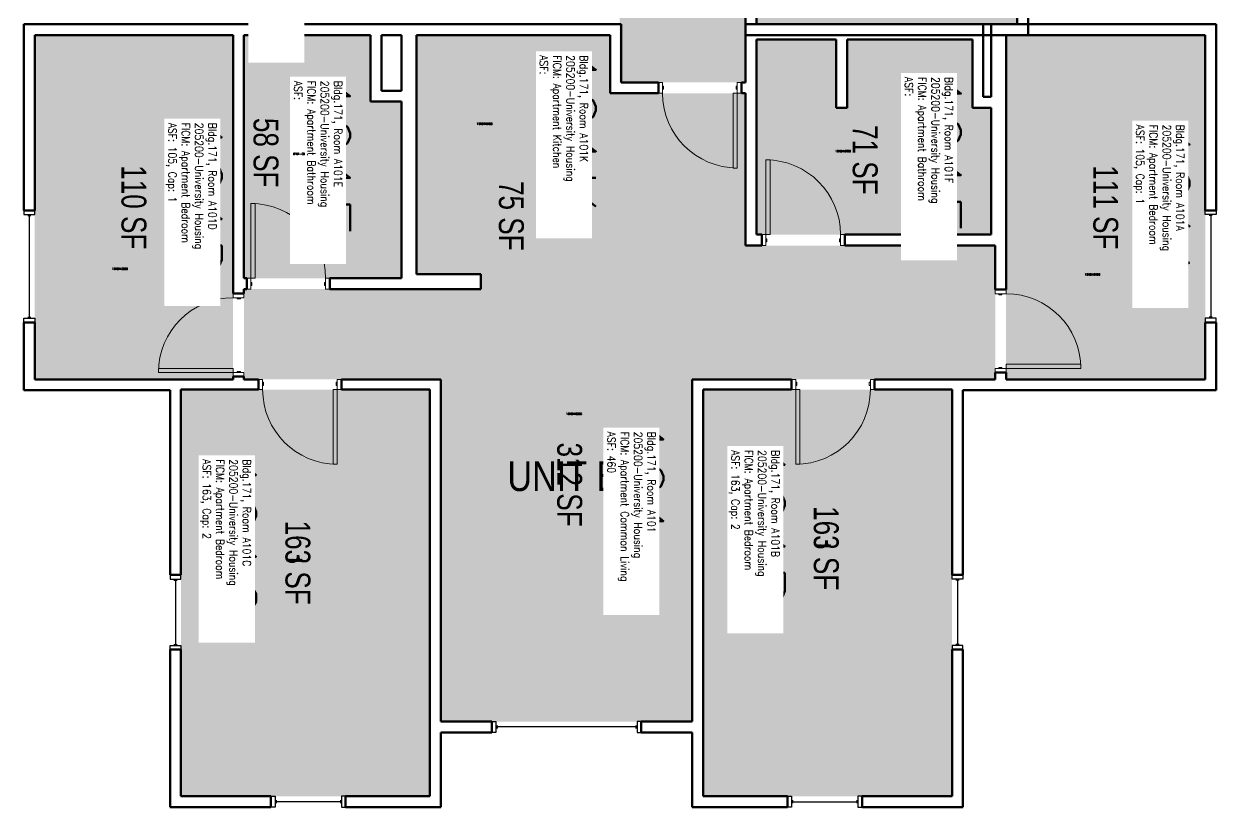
# Model space of a CAD drawing. Header units: inches. Extents: x 88 to 3257, y -489 to 2081.
# Drawn here: x 88 to 662, y -123 to 254 of the extents above; entities that cross this region are included whole.
import ezdxf
from ezdxf.enums import TextEntityAlignment as Align

# ---------------------------------------------------------------- set-up
doc = ezdxf.new("R2010")
doc.units = ezdxf.units.IN
doc.header["$LTSCALE"] = 48
doc.header["$MEASUREMENT"] = 0
for name, color, linetype in [('A-AREA-IDEN', 1, 'Continuous'), ('A-DOOR', 2, 'Continuous'), ('A-GLAZ', 1, 'Continuous'), ('A-IDEN-RNUM', 7, 'Continuous'), ('A-IDEN-SNUM', 4, 'Continuous'), ('A-IDEN-VNUM', 4, 'Continuous'), ('A-WALL', 5, 'Continuous'), ('AREA-TEXT', 3, 'Continuous'), ('Rooms-Category-Color', 7, 'Continuous'), ('Rooms-College-Color', 7, 'Continuous'), ('Rooms-Department-Color', 7, 'Continuous'), ('Rooms-Division-Color', 7, 'Continuous'), ('Rooms-Information', 7, 'Continuous')]:
    doc.layers.add(name, color=color, linetype=linetype)
doc.styles.add('AREA', font='arial.ttf', dxfattribs={"width": 0.75, "height": 12})
doc.styles.add('ROOMSNUMBER', font='txt.shx', dxfattribs={"height": 0.03})
doc.styles.add('ROOMVNUMBER', font='simplex.shx', dxfattribs={"width": 0.85})
doc.styles.get("Standard").update_dxf_attribs({"font": 'ARIALN.TTF'})

msp = doc.modelspace()

# ---------------------------------------------------------------- hatches: boundary and pattern name
at = {"layer": 'Rooms-Category-Color', "true_color": 0xadadad}
msp.add_hatch(color=253, dxfattribs=at).paths.add_polyline_path([(547.22, 1168.24), (547.22, 1193.24), (464.89, 1193.24), (464.89, 1168.24), (375.5, 1168.24), (375.5, 1082.22), (350.5, 1082.22), (350.5, 999.89), (375.5, 999.89), (375.5, 815.86), (350.5, 815.86), (350.5, 733.53), (375.5, 733.53), (374.88, 226), (435.5, 226), (435.5, 616.78), (460.5, 616.78), (460.5, 699.11), (435.5, 699.11), (435.5, 881.25), (507.5, 881.25), (507.5, 960.25), (435.5, 960.25), (435.5, 1023.88), (495.87, 1084.25), (547.22, 1084.25)])
at = {"layer": 'Rooms-Category-Color', "true_color": 0x728ef3}
for points in [[(440.75, 372.75), (440.75, 254), (566.5, 254), (566.5, 372.75)], [(92.83, 248.75), (92.83, 82.88), (188.46, 82.88), (188.46, 248.75)], [(193.71, 248.75), (193.71, 131.63), (269.58, 131.63), (269.58, 216.76), (254.69, 216.76), (254.69, 248.75)], [(370.25, 133.63), (276.83, 133.63), (276.83, 248.75), (370.25, 248.75)], [(657.17, 248.75), (657.17, 82.88), (561.17, 82.88), (561.17, 248.75)], [(440.75, 246.75), (440.75, 152.64), (553.92, 152.64), (553.92, 213.81), (544.88, 213.81), (544.88, 246.75), (484.53, 246.75), (484.53, 213.81), (479.28, 213.81), (479.28, 246.75)], [(288.58, -82), (409.82, -82), (409.82, 82.88), (555.92, 82.88), (555.92, 147.39), (435.5, 147.39), (435.5, 220.75), (370.25, 220.75), (370.25, 133.63), (307.96, 133.63), (307.96, 126.38), (193.71, 126.38), (193.71, 82.88), (288.58, 82.88)], [(163.33, -118), (283.33, -118), (283.33, 78), (163.33, 78)], [(415.07, 78), (415.07, -118), (535.07, -118), (535.07, 78)]]:
    msp.add_hatch(color=171, dxfattribs=at).paths.add_polyline_path(points)
at = {"layer": 'Rooms-College-Color', "true_color": 0xadadad}
for points in [[(547.22, 1168.24), (547.22, 1193.24), (464.89, 1193.24), (464.89, 1168.24), (375.5, 1168.24), (375.5, 1082.22), (350.5, 1082.22), (350.5, 999.89), (375.5, 999.89), (375.5, 815.86), (350.5, 815.86), (350.5, 733.53), (375.5, 733.53), (374.88, 226), (435.5, 226), (435.5, 616.78), (460.5, 616.78), (460.5, 699.11), (435.5, 699.11), (435.5, 881.25), (507.5, 881.25), (507.5, 960.25), (435.5, 960.25), (435.5, 1023.88), (495.87, 1084.25), (547.22, 1084.25)], [(440.75, 372.75), (440.75, 254), (566.5, 254), (566.5, 372.75)], [(92.83, 248.75), (92.83, 82.88), (188.46, 82.88), (188.46, 248.75)], [(193.71, 248.75), (193.71, 131.63), (269.58, 131.63), (269.58, 216.76), (254.69, 216.76), (254.69, 248.75)], [(370.25, 133.63), (276.83, 133.63), (276.83, 248.75), (370.25, 248.75)], [(657.17, 248.75), (657.17, 82.88), (561.17, 82.88), (561.17, 248.75)], [(440.75, 246.75), (440.75, 152.64), (553.92, 152.64), (553.92, 213.81), (544.88, 213.81), (544.88, 246.75), (484.53, 246.75), (484.53, 213.81), (479.28, 213.81), (479.28, 246.75)], [(288.58, -82), (409.82, -82), (409.82, 82.88), (555.92, 82.88), (555.92, 147.39), (435.5, 147.39), (435.5, 220.75), (370.25, 220.75), (370.25, 133.63), (307.96, 133.63), (307.96, 126.38), (193.71, 126.38), (193.71, 82.88), (288.58, 82.88)], [(163.33, -118), (283.33, -118), (283.33, 78), (163.33, 78)], [(415.07, 78), (415.07, -118), (535.07, -118), (535.07, 78)]]:
    msp.add_hatch(color=253, dxfattribs=at).paths.add_polyline_path(points)
at = {"layer": 'Rooms-Department-Color', "true_color": 0xacacac}
msp.add_hatch(color=253, dxfattribs=at).paths.add_polyline_path([(547.22, 1168.24), (547.22, 1193.24), (464.89, 1193.24), (464.89, 1168.24), (375.5, 1168.24), (375.5, 1082.22), (350.5, 1082.22), (350.5, 999.89), (375.5, 999.89), (375.5, 815.86), (350.5, 815.86), (350.5, 733.53), (375.5, 733.53), (374.88, 226), (435.5, 226), (435.5, 616.78), (460.5, 616.78), (460.5, 699.11), (435.5, 699.11), (435.5, 881.25), (507.5, 881.25), (507.5, 960.25), (435.5, 960.25), (435.5, 1023.88), (495.87, 1084.25), (547.22, 1084.25)])
at = {"layer": 'Rooms-Department-Color', "true_color": 0x604aed}
for points in [[(440.75, 372.75), (440.75, 254), (566.5, 254), (566.5, 372.75)], [(92.83, 248.75), (92.83, 82.88), (188.46, 82.88), (188.46, 248.75)], [(193.71, 248.75), (193.71, 131.63), (269.58, 131.63), (269.58, 216.76), (254.69, 216.76), (254.69, 248.75)], [(370.25, 133.63), (276.83, 133.63), (276.83, 248.75), (370.25, 248.75)], [(657.17, 248.75), (657.17, 82.88), (561.17, 82.88), (561.17, 248.75)], [(440.75, 246.75), (440.75, 152.64), (553.92, 152.64), (553.92, 213.81), (544.88, 213.81), (544.88, 246.75), (484.53, 246.75), (484.53, 213.81), (479.28, 213.81), (479.28, 246.75)], [(288.58, -82), (409.82, -82), (409.82, 82.88), (555.92, 82.88), (555.92, 147.39), (435.5, 147.39), (435.5, 220.75), (370.25, 220.75), (370.25, 133.63), (307.96, 133.63), (307.96, 126.38), (193.71, 126.38), (193.71, 82.88), (288.58, 82.88)], [(163.33, -118), (283.33, -118), (283.33, 78), (163.33, 78)], [(415.07, 78), (415.07, -118), (535.07, -118), (535.07, 78)]]:
    msp.add_hatch(color=173, dxfattribs=at).paths.add_polyline_path(points)
at = {"layer": 'Rooms-Division-Color', "true_color": 0xadadad}
msp.add_hatch(color=253, dxfattribs=at).paths.add_polyline_path([(547.22, 1168.24), (547.22, 1193.24), (464.89, 1193.24), (464.89, 1168.24), (375.5, 1168.24), (375.5, 1082.22), (350.5, 1082.22), (350.5, 999.89), (375.5, 999.89), (375.5, 815.86), (350.5, 815.86), (350.5, 733.53), (375.5, 733.53), (374.88, 226), (435.5, 226), (435.5, 616.78), (460.5, 616.78), (460.5, 699.11), (435.5, 699.11), (435.5, 881.25), (507.5, 881.25), (507.5, 960.25), (435.5, 960.25), (435.5, 1023.88), (495.87, 1084.25), (547.22, 1084.25)])
at = {"layer": 'Rooms-Division-Color', "true_color": 0x604aed}
for points in [[(440.75, 372.75), (440.75, 254), (566.5, 254), (566.5, 372.75)], [(92.83, 248.75), (92.83, 82.88), (188.46, 82.88), (188.46, 248.75)], [(193.71, 248.75), (193.71, 131.63), (269.58, 131.63), (269.58, 216.76), (254.69, 216.76), (254.69, 248.75)], [(370.25, 133.63), (276.83, 133.63), (276.83, 248.75), (370.25, 248.75)], [(657.17, 248.75), (657.17, 82.88), (561.17, 82.88), (561.17, 248.75)], [(440.75, 246.75), (440.75, 152.64), (553.92, 152.64), (553.92, 213.81), (544.88, 213.81), (544.88, 246.75), (484.53, 246.75), (484.53, 213.81), (479.28, 213.81), (479.28, 246.75)], [(288.58, -82), (409.82, -82), (409.82, 82.88), (555.92, 82.88), (555.92, 147.39), (435.5, 147.39), (435.5, 220.75), (370.25, 220.75), (370.25, 133.63), (307.96, 133.63), (307.96, 126.38), (193.71, 126.38), (193.71, 82.88), (288.58, 82.88)], [(163.33, -118), (283.33, -118), (283.33, 78), (163.33, 78)], [(415.07, 78), (415.07, -118), (535.07, -118), (535.07, 78)]]:
    msp.add_hatch(color=173, dxfattribs=at).paths.add_polyline_path(points)

# ---------------------------------------------------------------- linework, layer by layer
at = {"layer": 'A-DOOR', "linetype": 'Continuous', "lineweight": 18}
for points in [[(395.54, 226), (393.54, 226), (393.54, 220.75), (395.54, 220.75)], [(395.54, 226), (393.54, 226), (393.54, 220.75), (395.54, 220.75)], [(395.54, 224.25), (396.04, 224.25), (396.04, 222.75), (395.54, 222.75)], [(395.54, 224.25), (396.04, 224.25), (396.04, 222.75), (395.54, 222.75)], [(431.54, 224.25), (431.04, 224.25), (431.04, 222.75), (431.54, 222.75)], [(431.54, 224.25), (431.04, 224.25), (431.04, 222.75), (431.54, 222.75)], [(431.54, 226), (433.54, 226), (433.54, 220.75), (431.54, 220.75)], [(431.54, 226), (433.54, 226), (433.54, 220.75), (431.54, 220.75)], [(431.54, 220.75), (429.54, 220.75), (429.54, 184.75), (431.54, 184.75)], [(431.54, 220.75), (429.54, 220.75), (429.54, 184.75), (431.54, 184.75)], [(445.32, 152.64), (447.32, 152.64), (447.32, 188.64), (445.32, 188.64)], [(445.32, 152.64), (447.32, 152.64), (447.32, 188.64), (445.32, 188.64)], [(197.08, 131.63), (199.08, 131.63), (199.08, 167.63), (197.08, 167.63)], [(197.08, 131.63), (199.08, 131.63), (199.08, 167.63), (197.08, 167.63)], [(445.32, 147.39), (443.32, 147.39), (443.32, 152.64), (445.32, 152.64)], [(445.32, 147.39), (443.32, 147.39), (443.32, 152.64), (445.32, 152.64)], [(445.32, 149.14), (445.82, 149.14), (445.82, 150.64), (445.32, 150.64)], [(445.32, 149.14), (445.82, 149.14), (445.82, 150.64), (445.32, 150.64)], [(481.32, 149.14), (480.82, 149.14), (480.82, 150.64), (481.32, 150.64)], [(481.32, 149.14), (480.82, 149.14), (480.82, 150.64), (481.32, 150.64)], [(481.32, 147.39), (483.32, 147.39), (483.32, 152.64), (481.32, 152.64)], [(481.32, 147.39), (483.32, 147.39), (483.32, 152.64), (481.32, 152.64)], [(197.08, 126.38), (195.08, 126.38), (195.08, 131.63), (197.08, 131.63)], [(197.08, 126.38), (195.08, 126.38), (195.08, 131.63), (197.08, 131.63)], [(197.08, 128.13), (197.58, 128.13), (197.58, 129.63), (197.08, 129.63)], [(197.08, 128.13), (197.58, 128.13), (197.58, 129.63), (197.08, 129.63)], [(233.08, 128.13), (232.58, 128.13), (232.58, 129.63), (233.08, 129.63)], [(233.08, 128.13), (232.58, 128.13), (232.58, 129.63), (233.08, 129.63)], [(233.08, 126.38), (235.08, 126.38), (235.08, 131.63), (233.08, 131.63)], [(233.08, 126.38), (235.08, 126.38), (235.08, 131.63), (233.08, 131.63)], [(193.71, 122.2), (193.71, 124.2), (188.46, 124.2), (188.46, 122.2)], [(193.71, 122.2), (193.71, 124.2), (188.46, 124.2), (188.46, 122.2)], [(191.96, 122.2), (191.96, 121.7), (190.46, 121.7), (190.46, 122.2)], [(191.96, 122.2), (191.96, 121.7), (190.46, 121.7), (190.46, 122.2)], [(555.92, 124.19), (555.92, 126.19), (561.17, 126.19), (561.17, 124.19)], [(555.92, 124.19), (555.92, 126.19), (561.17, 126.19), (561.17, 124.19)], [(557.67, 124.19), (557.67, 123.69), (559.17, 123.69), (559.17, 124.19)], [(557.67, 124.19), (557.67, 123.69), (559.17, 123.69), (559.17, 124.19)], [(188.46, 86.2), (188.46, 88.2), (152.46, 88.2), (152.46, 86.2)], [(188.46, 86.2), (188.46, 88.2), (152.46, 88.2), (152.46, 86.2)], [(191.96, 86.2), (191.96, 86.7), (190.46, 86.7), (190.46, 86.2)], [(191.96, 86.2), (191.96, 86.7), (190.46, 86.7), (190.46, 86.2)], [(555.92, 88.19), (555.92, 86.19), (561.17, 86.19), (561.17, 88.19)], [(555.92, 88.19), (555.92, 86.19), (561.17, 86.19), (561.17, 88.19)], [(557.67, 88.19), (557.67, 88.69), (559.17, 88.69), (559.17, 88.19)], [(557.67, 88.19), (557.67, 88.69), (559.17, 88.69), (559.17, 88.19)], [(561.17, 88.19), (561.17, 90.19), (597.17, 90.19), (597.17, 88.19)], [(561.17, 88.19), (561.17, 90.19), (597.17, 90.19), (597.17, 88.19)], [(193.71, 86.2), (193.71, 84.2), (188.46, 84.2), (188.46, 86.2)], [(193.71, 86.2), (193.71, 84.2), (188.46, 84.2), (188.46, 86.2)], [(202.7, 82.88), (200.7, 82.88), (200.7, 78), (202.7, 78)], [(202.7, 82.88), (200.7, 82.88), (200.7, 78), (202.7, 78)], [(202.7, 81.5), (203.2, 81.5), (203.2, 80), (202.7, 80)], [(202.7, 81.5), (203.2, 81.5), (203.2, 80), (202.7, 80)], [(238.7, 81.5), (238.2, 81.5), (238.2, 80), (238.7, 80)], [(238.7, 81.5), (238.2, 81.5), (238.2, 80), (238.7, 80)], [(238.7, 82.88), (240.7, 82.88), (240.7, 78), (238.7, 78)], [(238.7, 82.88), (240.7, 82.88), (240.7, 78), (238.7, 78)], [(459.7, 82.88), (457.7, 82.88), (457.7, 78), (459.7, 78)], [(459.7, 82.88), (457.7, 82.88), (457.7, 78), (459.7, 78)], [(459.7, 81.5), (460.2, 81.5), (460.2, 80), (459.7, 80)], [(459.7, 81.5), (460.2, 81.5), (460.2, 80), (459.7, 80)], [(495.7, 81.5), (495.2, 81.5), (495.2, 80), (495.7, 80)], [(495.7, 81.5), (495.2, 81.5), (495.2, 80), (495.7, 80)], [(495.7, 82.88), (497.7, 82.88), (497.7, 78), (495.7, 78)], [(495.7, 82.88), (497.7, 82.88), (497.7, 78), (495.7, 78)], [(238.7, 78), (236.7, 78), (236.7, 42), (238.7, 42)], [(238.7, 78), (236.7, 78), (236.7, 42), (238.7, 42)], [(459.7, 78), (461.7, 78), (461.7, 42), (459.7, 42)], [(459.7, 78), (461.7, 78), (461.7, 42), (459.7, 42)]]:
    msp.add_lwpolyline(points, close=True, dxfattribs=at)
at = {"layer": 'A-DOOR', "linetype": 'Continuous', "lineweight": 18, "extrusion": (0, 0, -1)}
for centre, start, end in [((-431.54, 220.75), 270, 0), ((-431.54, 220.75), 270, 0), ((-445.32, 152.64), 90, 180), ((-445.32, 152.64), 90, 180), ((-197.08, 131.63), 90, 180), ((-197.08, 131.63), 90, 180), ((-188.46, 86.2), 0, 90), ((-188.46, 86.2), 0, 90), ((-238.7, 78), 270, 0), ((-238.7, 78), 270, 0)]:
    msp.add_arc(centre, 36, start, end, dxfattribs=at)
at = {"layer": 'A-DOOR', "linetype": 'Continuous', "lineweight": 18}
for centre, start, end in [((561.17, 88.19), 0, 90), ((561.17, 88.19), 0, 90), ((459.7, 78), 270, 0), ((459.7, 78), 270, 0)]:
    msp.add_arc(centre, 36, start, end, dxfattribs=at)
at = {"layer": 'A-GLAZ', "linetype": 'Continuous', "lineweight": 25}
for p, q in [((89.46, 161.84), (90.96, 161.84)), ((89.46, 161.84), (90.96, 161.84)), ((90.21, 161.84), (90.21, 112.84)), ((90.21, 161.84), (90.21, 112.84)), ((660.54, 161.84), (659.04, 161.84)), ((660.54, 161.84), (659.04, 161.84)), ((659.79, 161.84), (659.79, 112.84)), ((659.79, 161.84), (659.79, 112.84)), ((89.46, 112.84), (90.96, 112.84)), ((89.46, 112.84), (90.96, 112.84)), ((660.54, 112.84), (659.04, 112.84)), ((660.54, 112.84), (659.04, 112.84)), ((159.96, -13.81), (161.46, -13.81)), ((159.96, -13.81), (161.46, -13.81)), ((160.71, -13.81), (160.71, -44.81)), ((160.71, -13.81), (160.71, -44.81)), ((538.44, -13.81), (536.94, -13.81)), ((538.44, -13.81), (536.94, -13.81)), ((537.69, -13.81), (537.69, -44.81)), ((537.69, -13.81), (537.69, -44.81)), ((159.96, -44.81), (161.46, -44.81)), ((159.96, -44.81), (161.46, -44.81)), ((538.44, -44.81), (536.94, -44.81)), ((538.44, -44.81), (536.94, -44.81)), ((315.71, -83.87), (315.71, -85.37)), ((315.71, -83.87), (315.71, -85.37)), ((382.71, -84.62), (315.71, -84.62)), ((382.71, -84.62), (315.71, -84.62)), ((382.71, -83.87), (382.71, -85.37)), ((382.71, -83.87), (382.71, -85.37)), ((209.21, -119.87), (209.21, -121.37)), ((209.21, -119.87), (209.21, -121.37)), ((240.21, -120.62), (209.21, -120.62)), ((240.21, -120.62), (209.21, -120.62)), ((240.21, -119.87), (240.21, -121.37)), ((240.21, -119.87), (240.21, -121.37)), ((458.19, -119.87), (458.19, -121.37)), ((458.19, -119.87), (458.19, -121.37)), ((458.19, -120.62), (489.19, -120.62)), ((458.19, -120.62), (489.19, -120.62)), ((489.19, -119.87), (489.19, -121.37)), ((489.19, -119.87), (489.19, -121.37))]:
    msp.add_line(p, q, dxfattribs=at)
for points in [[(92.83, 162.34), (92.83, 164.34), (87.58, 164.34), (87.58, 162.34)], [(92.83, 162.34), (92.83, 164.34), (87.58, 164.34), (87.58, 162.34)], [(657.17, 162.34), (657.17, 164.34), (662.42, 164.34), (662.42, 162.34)], [(657.17, 162.34), (657.17, 164.34), (662.42, 164.34), (662.42, 162.34)], [(92.83, 112.34), (92.83, 110.34), (87.58, 110.34), (87.58, 112.34)], [(92.83, 112.34), (92.83, 110.34), (87.58, 110.34), (87.58, 112.34)], [(657.17, 112.34), (657.17, 110.34), (662.42, 110.34), (662.42, 112.34)], [(657.17, 112.34), (657.17, 110.34), (662.42, 110.34), (662.42, 112.34)], [(163.33, -13.31), (163.33, -11.31), (158.08, -11.31), (158.08, -13.31)], [(163.33, -13.31), (163.33, -11.31), (158.08, -11.31), (158.08, -13.31)], [(535.07, -13.31), (535.07, -11.31), (540.32, -11.31), (540.32, -13.31)], [(535.07, -13.31), (535.07, -11.31), (540.32, -11.31), (540.32, -13.31)], [(163.33, -45.31), (163.33, -47.31), (158.08, -47.31), (158.08, -45.31)], [(163.33, -45.31), (163.33, -47.31), (158.08, -47.31), (158.08, -45.31)], [(535.07, -45.31), (535.07, -47.31), (540.32, -47.31), (540.32, -45.31)], [(535.07, -45.31), (535.07, -47.31), (540.32, -47.31), (540.32, -45.31)], [(315.21, -87.25), (313.21, -87.25), (313.21, -82), (315.21, -82)], [(315.21, -87.25), (313.21, -87.25), (313.21, -82), (315.21, -82)], [(383.21, -87.25), (385.21, -87.25), (385.21, -82), (383.21, -82)], [(383.21, -87.25), (385.21, -87.25), (385.21, -82), (383.21, -82)], [(208.71, -123.25), (206.71, -123.25), (206.71, -118), (208.71, -118)], [(208.71, -123.25), (206.71, -123.25), (206.71, -118), (208.71, -118)], [(240.71, -123.25), (242.71, -123.25), (242.71, -118), (240.71, -118)], [(240.71, -123.25), (242.71, -123.25), (242.71, -118), (240.71, -118)], [(457.69, -123.25), (455.69, -123.25), (455.69, -118), (457.69, -118)], [(457.69, -123.25), (455.69, -123.25), (455.69, -118), (457.69, -118)], [(489.69, -123.25), (491.69, -123.25), (491.69, -118), (489.69, -118)], [(489.69, -123.25), (491.69, -123.25), (491.69, -118), (489.69, -118)]]:
    msp.add_lwpolyline(points, close=True, dxfattribs=at)
at = {"layer": 'A-WALL', "linetype": 'Continuous', "lineweight": 50}
for p, q in [((435.5, 248.75), (435.5, 377.38)), ((435.5, 248.75), (435.5, 377.38)), ((440.75, 372.75), (440.75, 254)), ((440.75, 372.75), (440.75, 254)), ((566.5, 254), (566.5, 264.88)), ((566.5, 254), (566.5, 264.88)), ((571.75, 264.88), (571.75, 248.75)), ((571.75, 264.88), (571.75, 248.75)), ((87.58, 164.34), (87.58, 254)), ((87.58, 254), (375.5, 254)), ((87.58, 164.34), (87.58, 254)), ((87.58, 254), (375.5, 254)), ((375.5, 254), (375.5, 226)), ((375.5, 254), (375.5, 226)), ((435.5, 254), (550.13, 254)), ((435.5, 226), (435.5, 254)), ((435.5, 254), (550.13, 254)), ((435.5, 226), (435.5, 254)), ((440.75, 254), (566.5, 254)), ((440.75, 254), (566.5, 254)), ((550.13, 254), (550.13, 219.06)), ((550.13, 254), (550.13, 219.06)), ((553.92, 254), (662.42, 254)), ((553.92, 219.06), (553.92, 254)), ((553.92, 254), (662.42, 254)), ((553.92, 219.06), (553.92, 254)), ((662.42, 254), (662.42, 164.34)), ((662.42, 254), (662.42, 164.34)), ((92.83, 248.75), (92.83, 164.34)), ((188.46, 248.75), (92.83, 248.75)), ((92.83, 248.75), (92.83, 164.34)), ((188.46, 248.75), (92.83, 248.75)), ((188.46, 124.2), (188.46, 248.75)), ((188.46, 124.2), (188.46, 248.75)), ((254.69, 248.75), (193.71, 248.75)), ((193.71, 248.75), (193.71, 131.63)), ((254.69, 248.75), (193.71, 248.75)), ((193.71, 248.75), (193.71, 131.63)), ((254.69, 216.76), (254.69, 248.75)), ((254.69, 216.76), (254.69, 248.75)), ((269.58, 248.75), (259.94, 248.75)), ((259.94, 248.75), (259.94, 222.01)), ((269.58, 248.75), (259.94, 248.75)), ((259.94, 248.75), (259.94, 222.01)), ((269.58, 222.01), (269.58, 248.75)), ((269.58, 222.01), (269.58, 248.75)), ((370.25, 248.75), (276.83, 248.75)), ((276.83, 248.75), (276.83, 133.63)), ((370.25, 248.75), (276.83, 248.75)), ((276.83, 248.75), (276.83, 133.63)), ((370.25, 220.75), (370.25, 248.75)), ((370.25, 220.75), (370.25, 248.75)), ((571.75, 248.75), (435.5, 248.75)), ((571.75, 248.75), (435.5, 248.75)), ((657.17, 248.75), (561.17, 248.75)), ((561.17, 248.75), (561.17, 152.01)), ((657.17, 248.75), (561.17, 248.75)), ((561.17, 248.75), (561.17, 152.01)), ((657.17, 164.34), (657.17, 248.75)), ((657.17, 164.34), (657.17, 248.75)), ((479.28, 246.75), (440.75, 246.75)), ((440.75, 246.75), (440.75, 152.64)), ((479.28, 246.75), (440.75, 246.75)), ((440.75, 246.75), (440.75, 152.64)), ((479.28, 213.81), (479.28, 246.75)), ((479.28, 213.81), (479.28, 246.75)), ((544.88, 246.75), (484.53, 246.75)), ((484.53, 246.75), (484.53, 213.81)), ((544.88, 246.75), (484.53, 246.75)), ((484.53, 246.75), (484.53, 213.81)), ((544.88, 213.81), (544.88, 246.75)), ((544.88, 213.81), (544.88, 246.75)), ((375.5, 226), (393.54, 226)), ((375.5, 226), (393.54, 226)), ((393.54, 226), (393.54, 220.75)), ((393.54, 226), (393.54, 220.75)), ((433.54, 220.75), (433.54, 226)), ((433.54, 226), (435.5, 226)), ((433.54, 220.75), (433.54, 226)), ((433.54, 226), (435.5, 226)), ((259.94, 222.01), (269.58, 222.01)), ((259.94, 222.01), (269.58, 222.01)), ((393.54, 220.75), (370.25, 220.75)), ((393.54, 220.75), (370.25, 220.75)), ((435.5, 220.75), (433.54, 220.75)), ((435.5, 220.75), (433.54, 220.75)), ((435.5, 147.39), (435.5, 220.75)), ((435.5, 147.39), (435.5, 220.75)), ((550.13, 219.06), (553.92, 219.06)), ((550.13, 219.06), (553.92, 219.06)), ((269.58, 216.76), (254.69, 216.76)), ((269.58, 216.76), (254.69, 216.76)), ((269.58, 131.63), (269.58, 216.76)), ((269.58, 131.63), (269.58, 216.76)), ((484.53, 213.81), (479.28, 213.81)), ((484.53, 213.81), (479.28, 213.81)), ((553.92, 213.81), (544.88, 213.81)), ((553.92, 213.81), (544.88, 213.81)), ((553.92, 152.64), (553.92, 213.81)), ((553.92, 152.64), (553.92, 213.81)), ((92.83, 164.34), (87.58, 164.34)), ((92.83, 164.34), (87.58, 164.34)), ((662.42, 164.34), (657.17, 164.34)), ((662.42, 164.34), (657.17, 164.34)), ((440.75, 152.64), (443.32, 152.64)), ((440.75, 152.64), (443.32, 152.64)), ((443.32, 152.64), (443.32, 147.39)), ((443.32, 152.64), (443.32, 147.39)), ((483.32, 152.64), (553.92, 152.64)), ((483.32, 147.39), (483.32, 152.64)), ((483.32, 152.64), (553.92, 152.64)), ((483.32, 147.39), (483.32, 152.64)), ((561.17, 152.01), (561.17, 126.19)), ((561.17, 152.01), (561.17, 126.19)), ((443.32, 147.39), (435.5, 147.39)), ((443.32, 147.39), (435.5, 147.39)), ((555.92, 147.39), (483.32, 147.39)), ((555.92, 147.39), (483.32, 147.39)), ((555.92, 126.19), (555.92, 147.39)), ((555.92, 126.19), (555.92, 147.39)), ((276.83, 133.63), (307.96, 133.63)), ((276.83, 133.63), (307.96, 133.63)), ((307.96, 133.63), (307.96, 126.38)), ((307.96, 133.63), (307.96, 126.38)), ((193.71, 131.63), (195.08, 131.63)), ((193.71, 131.63), (195.08, 131.63)), ((195.08, 131.63), (195.08, 126.38)), ((195.08, 131.63), (195.08, 126.38)), ((235.08, 126.38), (235.08, 131.63)), ((235.08, 131.63), (269.58, 131.63)), ((235.08, 126.38), (235.08, 131.63)), ((235.08, 131.63), (269.58, 131.63)), ((193.71, 124.2), (188.46, 124.2)), ((193.71, 124.2), (188.46, 124.2)), ((195.08, 126.38), (193.71, 126.38)), ((193.71, 126.38), (193.71, 124.2)), ((195.08, 126.38), (193.71, 126.38)), ((193.71, 126.38), (193.71, 124.2)), ((272.33, 126.38), (235.08, 126.38)), ((272.33, 126.38), (235.08, 126.38)), ((307.96, 126.38), (272.33, 126.38)), ((307.96, 126.38), (272.33, 126.38)), ((561.17, 126.19), (555.92, 126.19)), ((561.17, 126.19), (555.92, 126.19)), ((87.58, 77.63), (87.58, 110.34)), ((87.58, 110.34), (92.83, 110.34)), ((87.58, 77.63), (87.58, 110.34)), ((87.58, 110.34), (92.83, 110.34)), ((92.83, 110.34), (92.83, 82.88)), ((92.83, 110.34), (92.83, 82.88)), ((657.17, 82.88), (657.17, 110.34)), ((657.17, 110.34), (662.42, 110.34)), ((657.17, 82.88), (657.17, 110.34)), ((657.17, 110.34), (662.42, 110.34)), ((662.42, 110.34), (662.42, 77.63)), ((662.42, 110.34), (662.42, 77.63)), ((92.83, 82.88), (158.71, 82.88)), ((92.83, 82.88), (158.71, 82.88)), ((158.71, 82.88), (188.46, 82.88)), ((158.71, 82.88), (188.46, 82.88)), ((188.46, 82.88), (188.46, 84.2)), ((188.46, 84.2), (193.71, 84.2)), ((188.46, 82.88), (188.46, 84.2)), ((188.46, 84.2), (193.71, 84.2)), ((193.71, 84.2), (193.71, 82.88)), ((193.71, 84.2), (193.71, 82.88)), ((193.71, 82.88), (200.7, 82.88)), ((193.71, 82.88), (200.7, 82.88)), ((200.7, 82.88), (200.7, 78)), ((200.7, 82.88), (200.7, 78)), ((240.7, 78), (240.7, 82.88)), ((240.7, 82.88), (288.58, 82.88)), ((240.7, 78), (240.7, 82.88)), ((240.7, 82.88), (288.58, 82.88)), ((288.58, 82.88), (288.58, -82)), ((288.58, 82.88), (288.58, -82)), ((409.82, 82.88), (457.7, 82.88)), ((409.82, -82), (409.82, 82.88)), ((409.82, 82.88), (457.7, 82.88)), ((409.82, -82), (409.82, 82.88)), ((457.7, 82.88), (457.7, 78)), ((457.7, 82.88), (457.7, 78)), ((497.7, 78), (497.7, 82.88)), ((497.7, 82.88), (540.32, 82.88)), ((497.7, 78), (497.7, 82.88)), ((497.7, 82.88), (540.32, 82.88)), ((540.32, 82.88), (555.92, 82.88)), ((540.32, 82.88), (555.92, 82.88)), ((555.92, 82.88), (555.92, 86.19)), ((555.92, 86.19), (561.17, 86.19)), ((555.92, 82.88), (555.92, 86.19)), ((555.92, 86.19), (561.17, 86.19)), ((561.17, 86.19), (561.17, 82.88)), ((561.17, 86.19), (561.17, 82.88)), ((561.17, 82.88), (657.17, 82.88)), ((561.17, 82.88), (657.17, 82.88)), ((158.08, 77.63), (87.58, 77.63)), ((158.08, 77.63), (87.58, 77.63)), ((158.08, -11.31), (158.08, 77.63)), ((158.08, -11.31), (158.08, 77.63)), ((163.33, 78), (163.33, -11.31)), ((200.7, 78), (163.33, 78)), ((163.33, 78), (163.33, -11.31)), ((200.7, 78), (163.33, 78)), ((283.33, 78), (240.7, 78)), ((283.33, 78), (240.7, 78)), ((283.33, -118), (283.33, 78)), ((283.33, -118), (283.33, 78)), ((457.7, 78), (415.07, 78)), ((415.07, 78), (415.07, -118)), ((457.7, 78), (415.07, 78)), ((415.07, 78), (415.07, -118)), ((535.07, 78), (497.7, 78)), ((535.07, 78), (497.7, 78)), ((535.07, -11.31), (535.07, 78)), ((535.07, -11.31), (535.07, 78)), ((662.42, 77.63), (540.32, 77.63)), ((540.32, 77.63), (540.32, -11.31)), ((662.42, 77.63), (540.32, 77.63)), ((540.32, 77.63), (540.32, -11.31)), ((163.33, -11.31), (158.08, -11.31)), ((163.33, -11.31), (158.08, -11.31)), ((540.32, -11.31), (535.07, -11.31)), ((540.32, -11.31), (535.07, -11.31)), ((158.08, -123.25), (158.08, -47.31)), ((158.08, -47.31), (163.33, -47.31)), ((158.08, -123.25), (158.08, -47.31)), ((158.08, -47.31), (163.33, -47.31)), ((163.33, -47.31), (163.33, -118)), ((163.33, -47.31), (163.33, -118)), ((535.07, -118), (535.07, -47.31)), ((535.07, -47.31), (540.32, -47.31)), ((535.07, -118), (535.07, -47.31)), ((535.07, -47.31), (540.32, -47.31)), ((540.32, -47.31), (540.32, -123.25)), ((540.32, -47.31), (540.32, -123.25)), ((288.58, -82), (313.21, -82)), ((288.58, -82), (313.21, -82)), ((313.21, -82), (313.21, -87.25)), ((313.21, -82), (313.21, -87.25)), ((385.21, -87.25), (385.21, -82)), ((385.21, -82), (409.82, -82)), ((385.21, -87.25), (385.21, -82)), ((385.21, -82), (409.82, -82)), ((313.21, -87.25), (288.58, -87.25)), ((288.58, -87.25), (288.58, -123.25)), ((313.21, -87.25), (288.58, -87.25)), ((288.58, -87.25), (288.58, -123.25)), ((409.82, -87.25), (385.21, -87.25)), ((409.82, -87.25), (385.21, -87.25)), ((409.82, -123.25), (409.82, -87.25)), ((409.82, -123.25), (409.82, -87.25)), ((163.33, -118), (206.71, -118)), ((163.33, -118), (206.71, -118)), ((206.71, -118), (206.71, -123.25)), ((206.71, -118), (206.71, -123.25)), ((242.71, -123.25), (242.71, -118)), ((242.71, -118), (283.33, -118)), ((242.71, -123.25), (242.71, -118)), ((242.71, -118), (283.33, -118)), ((415.07, -118), (455.69, -118)), ((415.07, -118), (455.69, -118)), ((455.69, -118), (455.69, -123.25)), ((455.69, -118), (455.69, -123.25)), ((491.69, -123.25), (491.69, -118)), ((491.69, -118), (535.07, -118)), ((491.69, -123.25), (491.69, -118)), ((491.69, -118), (535.07, -118)), ((206.71, -123.25), (158.08, -123.25)), ((206.71, -123.25), (158.08, -123.25)), ((288.58, -123.25), (242.71, -123.25)), ((288.58, -123.25), (242.71, -123.25)), ((455.69, -123.25), (409.82, -123.25)), ((455.69, -123.25), (409.82, -123.25)), ((540.32, -123.25), (491.69, -123.25)), ((540.32, -123.25), (491.69, -123.25))]:
    msp.add_line(p, q, dxfattribs=at)

# ---------------------------------------------------------------- texts
at = {"layer": 'A-AREA-IDEN', "linetype": 'ByBlock'}
msp.add_text('UNIT B7', height=14.4, dxfattribs=at).set_placement((383.92, 36.27), align=Align.MIDDLE_RIGHT)
at = {"layer": 'A-IDEN-RNUM', "style": 'ROOMSNUMBER', "width": 0.85}
for s, p in [('0101-K0', (309.73, 205.58)), ('0101-E0', (220.25, 191.02)), ('0101-F0', (482.52, 192.31)), ('0101-D0', (133.89, 135.64)), ('0101-A0', (602.74, 132.95)), ('0101-00', (352.86, 65.74)), ('0101-B0', (472.74, 2.16)), ('0101-C0', (218, -4.83))]:
    msp.add_text(s, height=1, dxfattribs=at).set_placement(p, align=Align.CENTER)
at = {"layer": 'A-IDEN-SNUM', "style": 'ROOMSNUMBER', "width": 0.85}
for s, p in [('1710A101K0', (309.73, 205.58)), ('1710A101E0', (220.25, 191.02)), ('1710A101F0', (482.52, 192.31)), ('1710A101D0', (133.89, 135.64)), ('1710A101A0', (602.74, 132.95)), ('1710A10100', (352.86, 65.74)), ('1710A101B0', (472.74, 2.16)), ('1710A101C0', (218, -4.83))]:
    msp.add_text(s, height=1, dxfattribs=at).set_placement(p, align=Align.CENTER)
at = {"layer": 'A-IDEN-VNUM', "style": 'ROOMVNUMBER', "width": 0.85}
for s, p in [('101K', (349.89, 203.05)), ('101E', (231.36, 191.27)), ('101F', (525.9, 193.1)), ('101D', (169.51, 170.5)), ('101A', (636.07, 168.51)), ('101', (382.44, 35.28)), ('101B', (440.93, 12.73)), ('101C', (186.09, 7.77))]:
    msp.add_text(s, height=27, rotation=270, dxfattribs=at).set_placement(p, align=Align.MIDDLE_CENTER)
at = {"layer": 'AREA-TEXT', "style": 'AREA', "width": 0.75}
for s, p in [('58 SF', (204.32, 192.13)), ('71 SF', (493.22, 188.69)), ('110 SF', (140.65, 165.81)), ('111 SF', (609.17, 165.81)), ('75 SF', (322.61, 161.72)), ('312 SF', (350.73, 32.19)), ('163 SF', (474.45, 1.55)), ('163 SF', (219.71, -5.44))]:
    msp.add_text(s, height=12, rotation=270, dxfattribs=at).set_placement(p, align=Align.MIDDLE_CENTER)

# ---------------------------------------------------------------- next in the draw order: texts
at = {"layer": 'Rooms-Information', "char_height": 3.8571, "width": 86.4, "attachment_point": 7, "rotation": 270, "style": 'ROOMVNUMBER', "bg_fill": 3, "box_fill_scale": 1.5, "bg_fill_color": 256, "bg_fill_true_color": 13158600, "bg_fill_transparency": 0}
for s, insert in [('Bldg.171, Room A170^M^J205200-University Housing^M^JFICM: Stairway^M^JASF: ', (197.8, 323.9)), ('Bldg.171, Room A101K^M^J205200-University Housing^M^JFICM: Apartment Kitchen^M^JASF: ', (336.39, 239.11)), ('Bldg.171, Room A101F^M^J205200-University Housing^M^JFICM: Apartment Bathroom^M^JASF: ', (512.4, 228.61)), ('Bldg.171, Room A101E^M^J205200-University Housing^M^JFICM: Apartment Bathroom^M^JASF: ', (217.86, 226.79)), ('Bldg.171, Room A101D^M^J205200-University Housing^M^JFICM: Apartment Bedroom^M^JASF: 105, Cap: 1', (156.01, 206.56)), ('Bldg.171, Room A101A^M^J205200-University Housing^M^JFICM: Apartment Bedroom^M^JASF: 105, Cap: 1', (622.57, 205.67)), ('Bldg.171, Room A101^M^J205200-University Housing^M^JFICM: Apartment Common Living^M^JASF: 460', (368.94, 57.68)), ('Bldg.171, Room A101C^M^J205200-University Housing^M^JFICM: Apartment Bedroom^M^JASF: 163, Cap: 2', (172.59, 44.38)), ('Bldg.171, Room A101B^M^J205200-University Housing^M^JFICM: Apartment Bedroom^M^JASF: 163, Cap: 2', (427.43, 48.8))]:
    msp.add_mtext(s, dxfattribs=dict(at, insert=insert))

doc.saveas('drawing.dxf')
